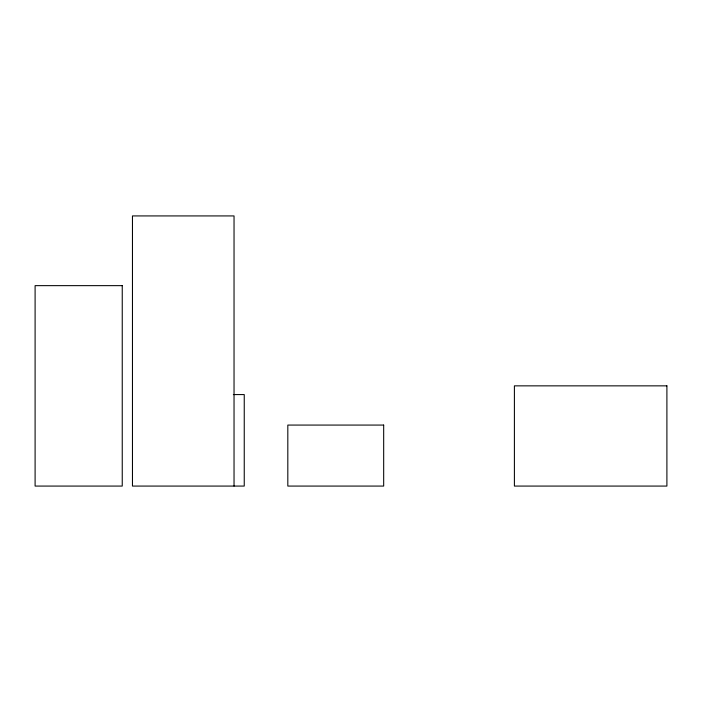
<?xml version="1.0" encoding="UTF-8"?>
<svg xmlns="http://www.w3.org/2000/svg" width="702" height="702" viewBox="0 0 702 702"><rect width="100%" height="100%" fill="white"/><g stroke="black" fill="none" stroke-linecap="round" stroke-linejoin="round"><path stroke-width="1.05" d="M233.354 394.577L244.243 394.577L244.243 486.074L132.459 486.074L132.459 215.926L234.038 215.926L234.038 486.074M122.245 285.644L35.1 285.644L35.1 486.074L122.245 486.074L122.245 285.644M666.9 385.854L514.399 385.854L514.399 486.074L666.9 486.074L666.9 385.854M383.678 425.07L287.82 425.07L287.82 486.074L383.678 486.074L383.678 425.07"/></g></svg>
